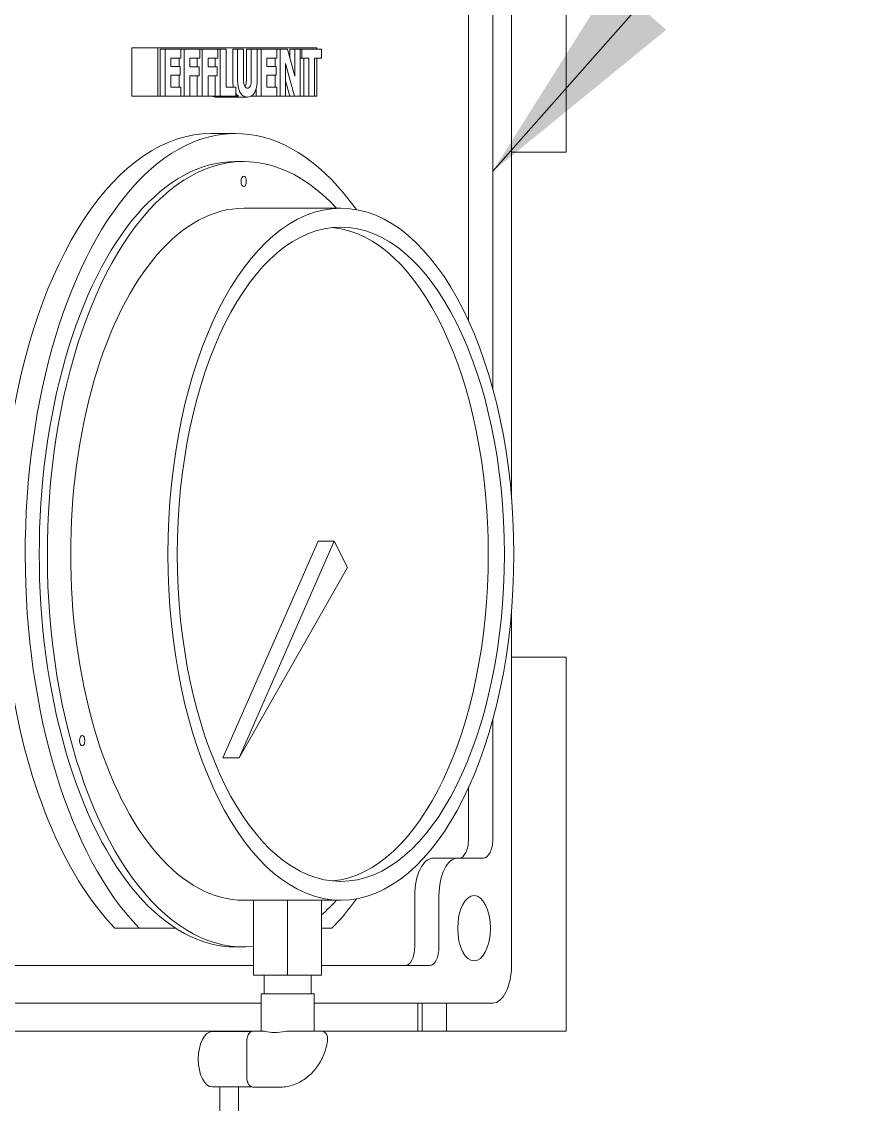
# Model space of a CAD drawing. Header units: inches. Extents: x 19 to 503, y 7 to 322.
# Drawn here: x 271.09 to 276.77, y 116.88 to 124.12 of the extents above; entities that cross this region are included whole.
import ezdxf

# ---------------------------------------------------------------- set-up
doc = ezdxf.new("R2010")
doc.units = ezdxf.units.IN
doc.header["$LTSCALE"] = 15
doc.header["$MEASUREMENT"] = 0
doc.layers.add('Symbol (ANSI)', color=7, linetype='Continuous', lineweight=25)
doc.layers.add('Visible (ANSI)', color=7, linetype='Continuous', lineweight=50)
doc.styles.add('MEMCOR Medium', font='arial.ttf')
doc.dimstyles.new('Default (ANSI)$7', dxfattribs={"dimscale": 15, "dimtxt": 0.15, "dimasz": 0.098425, "dimexe": 0.125, "dimexo": 0.0625, "dimgap": 0.031496, "dimtad": 0, "dimtih": 1, "dimtoh": 1, "dimdec": 4, "dimrnd": 1e-08, "dimzin": 3, "dimdsep": 46, "dimlunit": 5, "dimtxsty": 'MEMCOR Medium', "dimcen": 0.09, "dimdle": 0.393701, "dimclrd": 256, "dimclre": 256, "dimclrt": 256, "dimadec": 0, "dimazin": 1, "dimtfac": 0.8, "dimtofl": 0, "dimtmove": 0, "dimatfit": 3, "dimfxl": 1, "dimfrac": 1, "dimtolj": 1, "dimtzin": 4, "dimlwd": -1, "dimlwe": -1, "dimarcsym": 0})

msp = doc.modelspace()

# ---------------------------------------------------------------- linework, layer by layer
at = {"layer": 'Visible (ANSI)', "linetype": 'Continuous', "lineweight": 18}
for p, q in [((274.725303, 123.24437), (274.725303, 125.74437)), ((274.359844, 125.30687), (274.359844, 120.94173)), ((274.072446, 122.118596), (274.072446, 124.46312)), ((274.234826, 124.46312), (274.234826, 121.664042)), ((271.822446, 123.941835), (271.995651, 123.941835)), ((271.822446, 123.619335), (271.822446, 123.941835)), ((271.995651, 123.941835), (273.058151, 123.941835)), ((271.995651, 123.619335), (271.995651, 123.941835)), ((272.011885, 123.932335), (272.011885, 123.619335)), ((272.011885, 123.932335), (272.044361, 123.932335)), ((272.150131, 123.932335), (272.044361, 123.932335)), ((272.044361, 123.932335), (272.044361, 123.619335)), ((272.150131, 123.932335), (272.172141, 123.932335)), ((272.150131, 123.872728), (272.150131, 123.932335)), ((272.276897, 123.932335), (272.172141, 123.932335)), ((272.172141, 123.932335), (272.172141, 123.619335)), ((272.276897, 123.932335), (272.292565, 123.932335)), ((272.276897, 123.872728), (272.276897, 123.932335)), ((272.397321, 123.932335), (272.292565, 123.932335)), ((272.292565, 123.932335), (272.292565, 123.619335)), ((272.397321, 123.872728), (272.397321, 123.932335)), ((272.397321, 123.932335), (272.412989, 123.932335)), ((272.452304, 123.932335), (272.412989, 123.932335)), ((272.412989, 123.932335), (272.412989, 123.619335)), ((272.452304, 123.678942), (272.452304, 123.932335)), ((272.496752, 123.932335), (272.496752, 123.732461)), ((272.496752, 123.932335), (272.529228, 123.932335)), ((272.568543, 123.932335), (272.529228, 123.932335)), ((272.529228, 123.932335), (272.529228, 123.732461)), ((272.568543, 123.737027), (272.568543, 123.932335)), ((272.588572, 123.932335), (272.588572, 123.737027)), ((272.588572, 123.932335), (272.621048, 123.932335)), ((272.660363, 123.932335), (272.621048, 123.932335)), ((272.621048, 123.932335), (272.621048, 123.737027)), ((272.660363, 123.932335), (272.685923, 123.932335)), ((272.660363, 123.732715), (272.660363, 123.932335)), ((272.791694, 123.932335), (272.685923, 123.932335)), ((272.685923, 123.932335), (272.685923, 123.619335)), ((272.791694, 123.932335), (272.813703, 123.932335)), ((272.791694, 123.872728), (272.791694, 123.932335)), ((272.861896, 123.932335), (272.813703, 123.932335)), ((272.813703, 123.932335), (272.813703, 123.619335)), ((272.911865, 123.753007), (272.861896, 123.932335)), ((272.879389, 123.932335), (272.879389, 123.869557)), ((272.879389, 123.932335), (272.911865, 123.932335)), ((272.947756, 123.932335), (272.911865, 123.932335)), ((272.911865, 123.932335), (272.911865, 123.753007)), ((272.947756, 123.619335), (272.947756, 123.932335)), ((272.947756, 123.932335), (272.958731, 123.932335)), ((273.090627, 123.932335), (272.958731, 123.932335)), ((272.958731, 123.932335), (272.958731, 123.872728)), ((273.058151, 123.941835), (273.058151, 123.932335)), ((273.090627, 123.872728), (273.090627, 123.932335)), ((272.083422, 123.817687), (272.083422, 123.872728)), ((272.083422, 123.872728), (272.150131, 123.872728)), ((272.139665, 123.872728), (272.139665, 123.817687)), ((272.211202, 123.813628), (272.211202, 123.872728)), ((272.211202, 123.872728), (272.276897, 123.872728)), ((272.260089, 123.872728), (272.260089, 123.813628)), ((272.331626, 123.872728), (272.397321, 123.872728)), ((272.331626, 123.813628), (272.331626, 123.872728)), ((272.380513, 123.872728), (272.380513, 123.813628)), ((272.724985, 123.817687), (272.724985, 123.872728)), ((272.724985, 123.872728), (272.791694, 123.872728)), ((272.781227, 123.872728), (272.781227, 123.817687)), ((272.849594, 123.619335), (272.849594, 123.837471)), ((272.849594, 123.837471), (272.909962, 123.619335)), ((272.947756, 123.872728), (272.958731, 123.872728)), ((272.958731, 123.872728), (273.005022, 123.872728)), ((272.972546, 123.872728), (272.972546, 123.619335)), ((273.005022, 123.872728), (273.005022, 123.619335)), ((273.044337, 123.619335), (273.044337, 123.872728)), ((273.044337, 123.872728), (273.090627, 123.872728)), ((273.058151, 123.872728), (273.058151, 123.619335)), ((272.144932, 123.817687), (272.083422, 123.817687)), ((272.083422, 123.678942), (272.083422, 123.75808)), ((272.083422, 123.75808), (272.144932, 123.75808)), ((272.139665, 123.75808), (272.139665, 123.678942)), ((272.144932, 123.75808), (272.144932, 123.817687)), ((272.271697, 123.813628), (272.211202, 123.813628)), ((272.211202, 123.619335), (272.211202, 123.754021)), ((272.211202, 123.754021), (272.271697, 123.754021)), ((272.260089, 123.754021), (272.260089, 123.619335)), ((272.271697, 123.754021), (272.271697, 123.813628)), ((272.392121, 123.813628), (272.331626, 123.813628)), ((272.331626, 123.619335), (272.331626, 123.754021)), ((272.331626, 123.754021), (272.392121, 123.754021)), ((272.380513, 123.754021), (272.380513, 123.619335)), ((272.392121, 123.754021), (272.392121, 123.813628)), ((272.786494, 123.817687), (272.724985, 123.817687)), ((272.724985, 123.75808), (272.786494, 123.75808)), ((272.724985, 123.678942), (272.724985, 123.75808)), ((272.781227, 123.75808), (272.781227, 123.678942)), ((272.786494, 123.75808), (272.786494, 123.817687)), ((272.150131, 123.678942), (272.083422, 123.678942)), ((272.150131, 123.619335), (272.150131, 123.678942)), ((272.517364, 123.678942), (272.452304, 123.678942)), ((272.517364, 123.619335), (272.517364, 123.678942)), ((272.791694, 123.678942), (272.724985, 123.678942)), ((272.791694, 123.619335), (272.791694, 123.678942)), ((272.849594, 123.720121), (272.877486, 123.619335)), ((271.822446, 123.619335), (271.995651, 123.619335)), ((272.011885, 123.619335), (271.995651, 123.619335)), ((272.011885, 123.619335), (272.044361, 123.619335)), ((272.044361, 123.619335), (272.150131, 123.619335)), ((272.150131, 123.619335), (272.172141, 123.619335)), ((272.172141, 123.619335), (272.211202, 123.619335)), ((272.260089, 123.619335), (272.211202, 123.619335)), ((272.260089, 123.619335), (272.292565, 123.619335)), ((272.292565, 123.619335), (272.331626, 123.619335)), ((272.380513, 123.619335), (272.331626, 123.619335)), ((272.380513, 123.619335), (272.412989, 123.619335)), ((272.389114, 123.61274), (272.594796, 123.61274)), ((272.412989, 123.619335), (272.517364, 123.619335)), ((272.536081, 123.619335), (272.517364, 123.619335)), ((272.653447, 123.619335), (272.621332, 123.619335)), ((272.653447, 123.66913), (272.653447, 123.619335)), ((272.653447, 123.619335), (272.685923, 123.619335)), ((272.685923, 123.619335), (272.791694, 123.619335)), ((272.791694, 123.619335), (272.813703, 123.619335)), ((272.813703, 123.619335), (272.849594, 123.619335)), ((272.877486, 123.619335), (272.849594, 123.619335)), ((272.877486, 123.619335), (272.909962, 123.619335)), ((272.909962, 123.619335), (272.947756, 123.619335)), ((272.972546, 123.619335), (272.947756, 123.619335)), ((272.972546, 123.619335), (273.005022, 123.619335)), ((273.005022, 123.619335), (273.044337, 123.619335)), ((273.058151, 123.619335), (273.044337, 123.619335)), ((272.353696, 123.369335), (272.516076, 123.369335)), ((274.359844, 123.24437), (274.666689, 123.24437)), ((274.725303, 123.24437), (274.666689, 123.24437)), ((272.516076, 123.181835), (272.570203, 123.181835)), ((272.570203, 122.869335), (273.219722, 122.869335)), ((272.430846, 119.19559), (273.067274, 120.645223)), ((272.539099, 119.19559), (273.175528, 120.645223)), ((273.067274, 120.645223), (273.175528, 120.645223)), ((273.175528, 120.645223), (273.263916, 120.468446)), ((273.263916, 120.468446), (272.539099, 119.19559)), ((274.359844, 120.171939), (274.359844, 117.80687)), ((274.666689, 119.86937), (274.359844, 119.86937)), ((274.666689, 119.86937), (274.725303, 119.86937)), ((274.725303, 117.36937), (274.725303, 119.86937)), ((274.234826, 119.449627), (274.234826, 118.65062)), ((272.430846, 119.19559), (272.539099, 119.19559)), ((274.072446, 118.65062), (274.072446, 118.995073)), ((273.838089, 118.52562), (274.000469, 118.52562)), ((274.172326, 118.52562), (274.000469, 118.52562)), ((273.713089, 117.931905), (273.713089, 118.27562)), ((273.875469, 118.27562), (273.875469, 117.931905)), ((272.570203, 118.244335), (272.636357, 118.244335)), ((272.863457, 118.244335), (272.636357, 118.244335)), ((272.636357, 118.244335), (272.636357, 117.744335)), ((273.090556, 118.244335), (272.863457, 118.244335)), ((272.863457, 118.244335), (272.863457, 117.744335)), ((273.090556, 118.244335), (273.090556, 117.744335)), ((273.090556, 118.244335), (273.219722, 118.244335)), ((271.709393, 118.056905), (271.871773, 118.056905)), ((272.115771, 118.056905), (271.871773, 118.056905)), ((273.160379, 118.056905), (273.090556, 118.056905)), ((272.516076, 117.931835), (272.570203, 117.931835)), ((272.636357, 117.806905), (269.778091, 117.806905)), ((272.636357, 117.744335), (272.863457, 117.744335)), ((272.706476, 117.744335), (272.706476, 117.619335)), ((272.863457, 117.744335), (273.090556, 117.744335)), ((273.020437, 117.744335), (273.020437, 117.619335)), ((273.812969, 117.806905), (273.090556, 117.806905)), ((273.040956, 117.619335), (272.685958, 117.619335)), ((272.685958, 117.619335), (272.685958, 117.369335)), ((273.040956, 117.619335), (273.040956, 117.369335)), ((272.685958, 117.55687), (269.728491, 117.55687)), ((274.234844, 117.55687), (273.040956, 117.55687)), ((273.735012, 117.36937), (273.735012, 117.55687)), ((273.762632, 117.36937), (273.762632, 117.55687)), ((273.925012, 117.55687), (273.925012, 117.36937)), ((269.728491, 117.36937), (272.685958, 117.36937)), ((272.624695, 117.367095), (272.359229, 117.367095)), ((272.410887, 117.367095), (272.410887, 117.36937)), ((272.535887, 117.36937), (272.535887, 117.367095)), ((272.591353, 117.306835), (272.591353, 117.056835)), ((272.702102, 117.369335), (272.637603, 117.369335)), ((272.943446, 117.369335), (272.880079, 117.369335)), ((273.00402, 117.369335), (272.943446, 117.369335)), ((273.088178, 117.369335), (273.027604, 117.369335)), ((273.040956, 117.36937), (273.735012, 117.36937)), ((273.762632, 117.36937), (273.735012, 117.36937)), ((273.925012, 117.36937), (273.762632, 117.36937)), ((273.925012, 117.36937), (274.666689, 117.36937)), ((274.725303, 117.36937), (274.666689, 117.36937)), ((272.624695, 116.996575), (272.359229, 116.996575)), ((272.410887, 114.74437), (272.410887, 116.996575)), ((272.535887, 116.996575), (272.535887, 114.74437)), ((272.637603, 116.994335), (272.645799, 116.994335)), ((272.645799, 116.994335), (272.801994, 116.994335))]:
    msp.add_line(p, q, dxfattribs=at)
for centre, major_axis, start_param, end_param in [((272.516076, 120.556835), (0, 2.8125), 5.67192986, 8.94884126), ((272.570203, 120.556835), (0, -2.625), 2.64866739, 6.33361033), ((272.353696, 120.556835), (0, 2.8125), 0, 1.2977393), ((272.516076, 120.556835), (0, -2.625), 3.14159265, 6.28318531), ((272.570203, 120.556835), (0, -2.3125), 3.14159265, 6.28318531), ((273.111469, 120.556835), (0, -2.186419), 0.04953189, 3.09206076), ((272.353696, 120.556835), (0, 2.8125), 1.84385335, 2.66565596), ((274.009946, 118.65062), (0, -0.125), 0, 1.57079633), ((274.172326, 118.65062), (0, -0.125), 0, 1.57079633), ((273.838089, 118.27562), (0, 0.25), 0, 1.57079633), ((274.000469, 118.27562), (0, 0.25), 0, 1.57079633), ((272.516076, 120.556835), (0, -2.8125), 0.4759367, 0.61125545), ((272.570203, 120.556835), (0, -2.625), 0.40765708, 0.49292526), ((273.650589, 117.931905), (0, -0.125), 0, 1.57079633), ((273.812969, 117.931905), (0, -0.125), 0, 1.57079633), ((274.234844, 117.80687), (0, -0.25), 0, 1.57079633), ((272.359229, 117.181835), (0, 0.18526), 0, 3.14159265)]:
    msp.add_ellipse(centre, major_axis=major_axis, ratio=0.5, start_param=start_param, end_param=end_param, dxfattribs=at)
for centre, major_axis in [((272.570203, 123.049231), (0, -0.035)), ((273.219722, 120.556835), (0, 2.3125)), ((273.219722, 120.556835), (0, 2.186419)), ((271.490963, 119.310637), (0, -0.035)), ((274.109844, 118.05687), (0, 0.21875))]:
    msp.add_ellipse(centre, major_axis=major_axis, ratio=0.5, dxfattribs=at)
for points, knots in [([(272.496752, 123.732461), (272.496752, 123.721956), (272.497158, 123.711356), (272.498877, 123.693483), (272.499918, 123.686069), (272.501347, 123.678942)], [-0.821877976, -0.821877976, -0.821877976, -0.821877976, -0.654433498, -0.654433498, -0.531830613, -0.531830613, -0.531830613, -0.531830613]), ([(272.529228, 123.732461), (272.529228, 123.721956), (272.529634, 123.711356), (272.531512, 123.691824), (272.532867, 123.68282), (272.537403, 123.663026), (272.540915, 123.653091), (272.548774, 123.638362), (272.554313, 123.629596), (272.57321, 123.615316), (272.584187, 123.61274), (272.594796, 123.61274)], [-0.821877976, -0.821877976, -0.821877976, -0.821877976, -0.654433498, -0.654433498, -0.504909579, -0.504909579, -0.307478412, -0.307478412, -0.16166829, -0.16166829, 0, 0, 0, 0]), ([(272.594796, 123.672347), (272.592172, 123.672347), (272.589501, 123.672771), (272.584716, 123.674813), (272.582554, 123.67627), (272.578447, 123.680697), (272.576612, 123.683649), (272.573702, 123.690694), (272.572075, 123.695762), (272.569064, 123.714104), (272.568543, 123.726031), (272.568543, 123.737027)], [-0.357819749, -0.357819749, -0.357819749, -0.357819749, -0.281802872, -0.281802872, -0.21609433, -0.21609433, -0.146681317, -0.146681317, -0.083787292, -0.083787292, 0, 0, 0, 0]), ([(272.588572, 123.737027), (272.588572, 123.729456), (272.588336, 123.721588), (272.587146, 123.708108), (272.58631, 123.702006), (272.583768, 123.69134), (272.582304, 123.68744), (272.579997, 123.683081), (272.579293, 123.681939), (272.578555, 123.680904)], [-0.217363441, -0.217363441, -0.217363441, -0.217363441, -0.17163752, -0.17163752, -0.134758966, -0.134758966, -0.100390194, -0.100390194, -0.086453699, -0.086453699, -0.086453699, -0.086453699]), ([(272.621048, 123.737027), (272.621048, 123.729456), (272.620812, 123.721588), (272.619622, 123.708108), (272.618786, 123.702006), (272.616244, 123.69134), (272.61478, 123.68744), (272.611201, 123.680679), (272.608941, 123.677992), (272.602776, 123.67331), (272.598721, 123.672347), (272.594796, 123.672347)], [-0.217363441, -0.217363441, -0.217363441, -0.217363441, -0.17163752, -0.17163752, -0.134758966, -0.134758966, -0.100390194, -0.100390194, -0.059831536, -0.059831536, 0, 0, 0, 0]), ([(272.594796, 123.61274), (272.601132, 123.61274), (272.607572, 123.613628), (272.619228, 123.617823), (272.624578, 123.620827), (272.636849, 123.631658), (272.641835, 123.639584), (272.650015, 123.656444), (272.653453, 123.667421), (272.659161, 123.696452), (272.660363, 123.714717), (272.660363, 123.732715)], [-0.433604472, -0.433604472, -0.433604472, -0.433604472, -0.370673963, -0.370673963, -0.316022801, -0.316022801, -0.237534002, -0.237534002, -0.137141706, -0.137141706, 0, 0, 0, 0]), ([(272.517359, 123.637271), (272.520624, 123.632435), (272.524993, 123.627211), (272.53253, 123.621516), (272.534293, 123.620357), (272.536081, 123.619335)], [-0.256125071, -0.256125071, -0.256125071, -0.256125071, -0.16166829, -0.16166829, -0.133487705, -0.133487705, -0.133487705, -0.133487705]), ([(272.637603, 117.369335), (272.633268, 117.369335), (272.628954, 117.368564), (272.620854, 117.365774), (272.617154, 117.363689), (272.610068, 117.358417), (272.60699, 117.355102), (272.601124, 117.347221), (272.598742, 117.342572), (272.595035, 117.333122), (272.59373, 117.328303), (272.591939, 117.318521), (272.591461, 117.313558), (272.591359, 117.308001), (272.591353, 117.307418), (272.591353, 117.306835)], [1.57079633, 1.57079633, 1.57079633, 1.57079633, 1.74134865, 1.74134865, 1.92693468, 1.92693468, 2.16227778, 2.16227778, 2.47643705, 2.47643705, 2.79059631, 2.79059631, 3.10475558, 3.10475558, 3.14159265, 3.14159265, 3.14159265, 3.14159265]), ([(272.702102, 117.369335), (272.70632, 117.369338), (272.711378, 117.368516), (272.732021, 117.364502), (272.752053, 117.360057), (272.774707, 117.360057), (272.797361, 117.360057), (272.823424, 117.364502), (272.859724, 117.368516), (272.870008, 117.369338), (272.880079, 117.369335)], [2.000751798, 2.000751798, 2.000751798, 2.000751798, 2.079672535, 2.079672535, 2.279000165, 2.279000165, 2.279000165, 2.478327794, 2.478327794, 2.557248531, 2.557248531, 2.557248531, 2.557248531]), ([(273.00402, 117.369335), (273.00892, 117.369376), (273.013356, 117.369294), (273.017175, 117.369294), (273.020994, 117.369294), (273.024513, 117.369376), (273.027604, 117.369335)], [1.118517942, 1.118517942, 1.118517942, 1.118517942, 1.176718059, 1.176718059, 1.176718059, 1.234918175, 1.234918175, 1.234918175, 1.234918175]), ([(273.088178, 117.369335), (273.092512, 117.369335), (273.096949, 117.368554), (273.105107, 117.36565), (273.108787, 117.363531), (273.115614, 117.358274), (273.118546, 117.355017), (273.124099, 117.347166), (273.126245, 117.342554), (273.129533, 117.332795), (273.130535, 117.327583), (273.131466, 117.317262), (273.1314, 117.312061), (273.130706, 117.305304), (273.130496, 117.3037), (273.130242, 117.302109)], [0, 0, 0, 0, 0.014075874, 0.014075874, 0.028524686, 0.028524686, 0.046053638, 0.046053638, 0.069701183, 0.069701183, 0.095637693, 0.095637693, 0.121574203, 0.121574203, 0.12968255, 0.12968255, 0.12968255, 0.12968255]), ([(272.829042, 116.995194), (272.858351, 116.997459), (272.887365, 117.004226), (272.942642, 117.026174), (272.968899, 117.041345), (273.016843, 117.078859), (273.038529, 117.101194), (273.075951, 117.151377), (273.091688, 117.179222), (273.116267, 117.2385), (273.125108, 117.269931), (273.130242, 117.302109)], [3.20841338, 3.20841338, 3.20841338, 3.20841338, 3.47277545, 3.47277545, 3.73713752, 3.73713752, 4.00149959, 4.00149959, 4.26586166, 4.26586166, 4.53022373, 4.53022373, 4.53022373, 4.53022373]), ([(272.591353, 117.056835), (272.591353, 117.051861), (272.59174, 117.046888), (272.593334, 117.037074), (272.594535, 117.032235), (272.597984, 117.022742), (272.600213, 117.018076), (272.606464, 117.008992), (272.610521, 117.004483), (272.620257, 116.998157), (272.625161, 116.995997), (272.632877, 116.994558), (272.635239, 116.994335), (272.637603, 116.994335)], [3.14159265, 3.14159265, 3.14159265, 3.14159265, 3.45575192, 3.45575192, 3.76991118, 3.76991118, 4.08407045, 4.08407045, 4.39822972, 4.39822972, 4.61938452, 4.61938452, 4.71238898, 4.71238898, 4.71238898, 4.71238898]), ([(272.829042, 116.995194), (272.827333, 116.995062), (272.825564, 116.994946), (272.821956, 116.994747), (272.820118, 116.994665), (272.816435, 116.99453), (272.814595, 116.994479), (272.810916, 116.994401), (272.809089, 116.994374), (272.805488, 116.994341), (272.803713, 116.994335), (272.801994, 116.994335)], [0, 0, 0, 0, 0.0129633587, 0.0129633587, 0.0259267175, 0.0259267175, 0.0388900762, 0.0388900762, 0.051853435, 0.051853435, 0.0648167937, 0.0648167937, 0.0648167937, 0.0648167937])]:
    msp.add_open_spline(points, degree=3, knots=knots, dxfattribs=at)
msp.add_open_spline([(272.389114, 123.61274), (272.374415, 123.61274), (272.362876, 123.619335)], degree=2, dxfattribs=at)

# ---------------------------------------------------------------- leaders
at = {"layer": 'Symbol (ANSI)', "annotation_type": 0, "has_hookline": 1, "hookline_direction": 0, "text_width": 22.254435}
msp.add_leader([(274.234826, 123.116552), (278.966143, 128.470371), (280.442521, 128.470371)], dimstyle='Default (ANSI)$7', override={"dimtad": 0}, dxfattribs=at)

doc.saveas('drawing.dxf')
